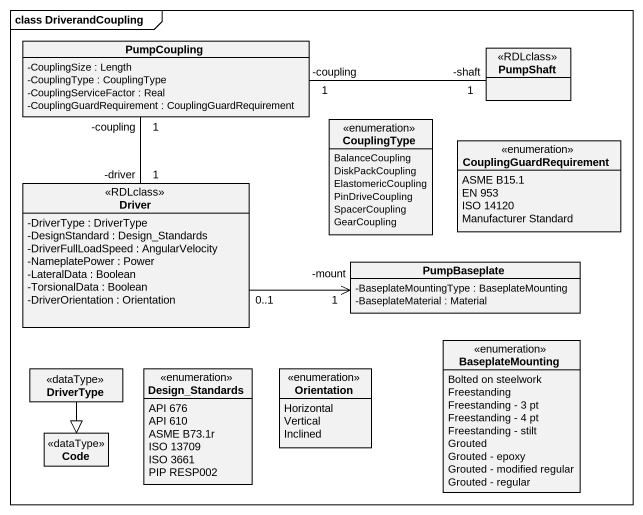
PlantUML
@startuml
mainframe class DriverandCoupling
hide circle
hide empty members
skinparam classAttributeIconSize 0
class PumpCoupling {
  -CouplingSize : Length
  -CouplingType : CouplingType
  -CouplingServiceFactor : Real
  -CouplingGuardRequirement : CouplingGuardRequirement
}
class PumpShaft <<RDLclass>>
enum CouplingType {
  BalanceCoupling
  DiskPackCoupling
  ElastomericCoupling
  PinDriveCoupling
  SpacerCoupling
  GearCoupling
}
enum CouplingGuardRequirement {
  ASME B15.1
  EN 953
  ISO 14120
  Manufacturer Standard
}
class Driver <<RDLclass>> {
  -DriverType : DriverType
  -DesignStandard : Design_Standards
  -DriverFullLoadSpeed : AngularVelocity
  -NameplatePower : Power
  -LateralData : Boolean
  -TorsionalData : Boolean
  -DriverOrientation : Orientation
}
class PumpBaseplate {
  -BaseplateMountingType : BaseplateMounting
  -BaseplateMaterial : Material
}
enum BaseplateMounting {
  Bolted on steelwork
  Freestanding
  Freestanding - 3 pt
  Freestanding - 4 pt
  Freestanding - stilt
  Grouted
  Grouted - epoxy
  Grouted - modified regular
  Grouted - regular
}
class DriverType <<dataType>>
enum Design_Standards {
  API 676
  API 610
  ASME B73.1r
  ISO 13709
  ISO 3661
  PIP RESP002
}
enum Orientation {
  Horizontal
  Vertical
  Inclined
}
class Code <<dataType>>
PumpCoupling "-coupling\n1" -right- "-shaft\n1" PumpShaft
PumpCoupling "1\n-coupling" -- "-driver\n1" Driver
Driver "0..1" -right-> "-mount\n1" PumpBaseplate
DriverType --|> Code
@enduml
